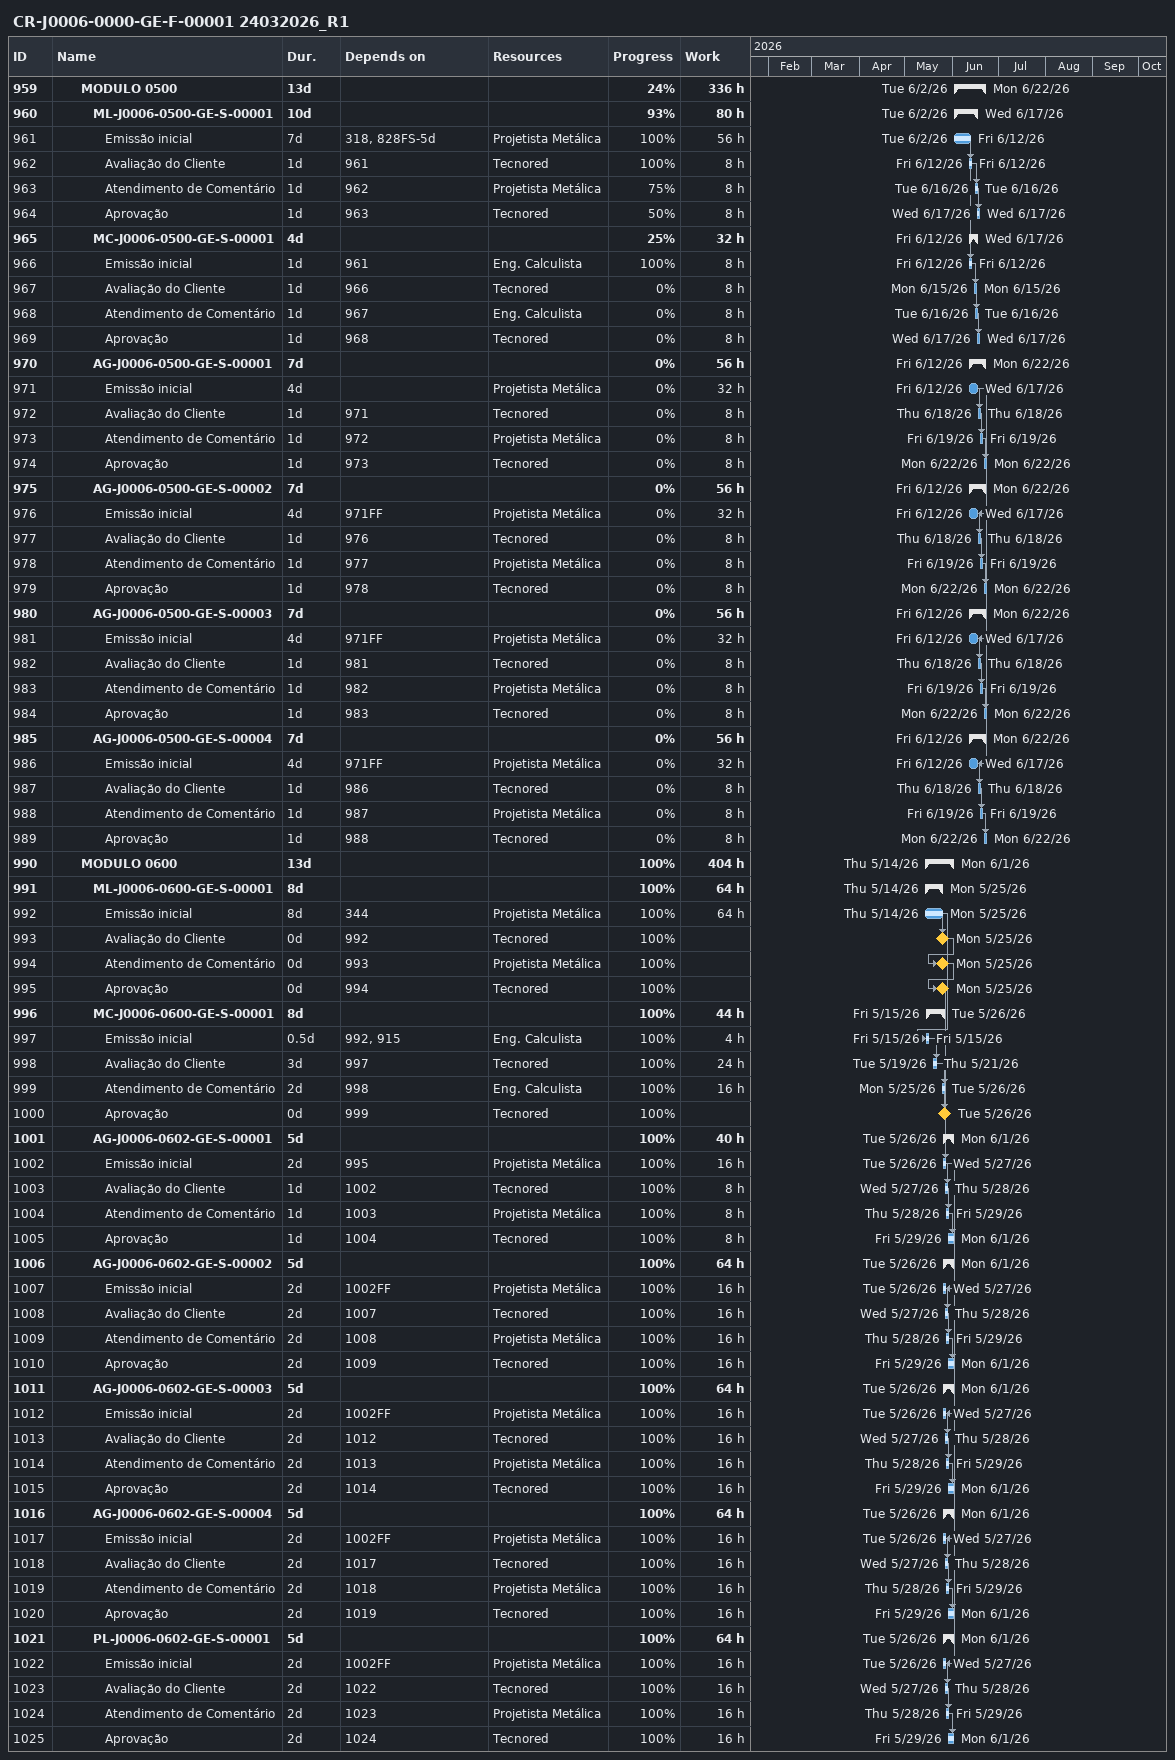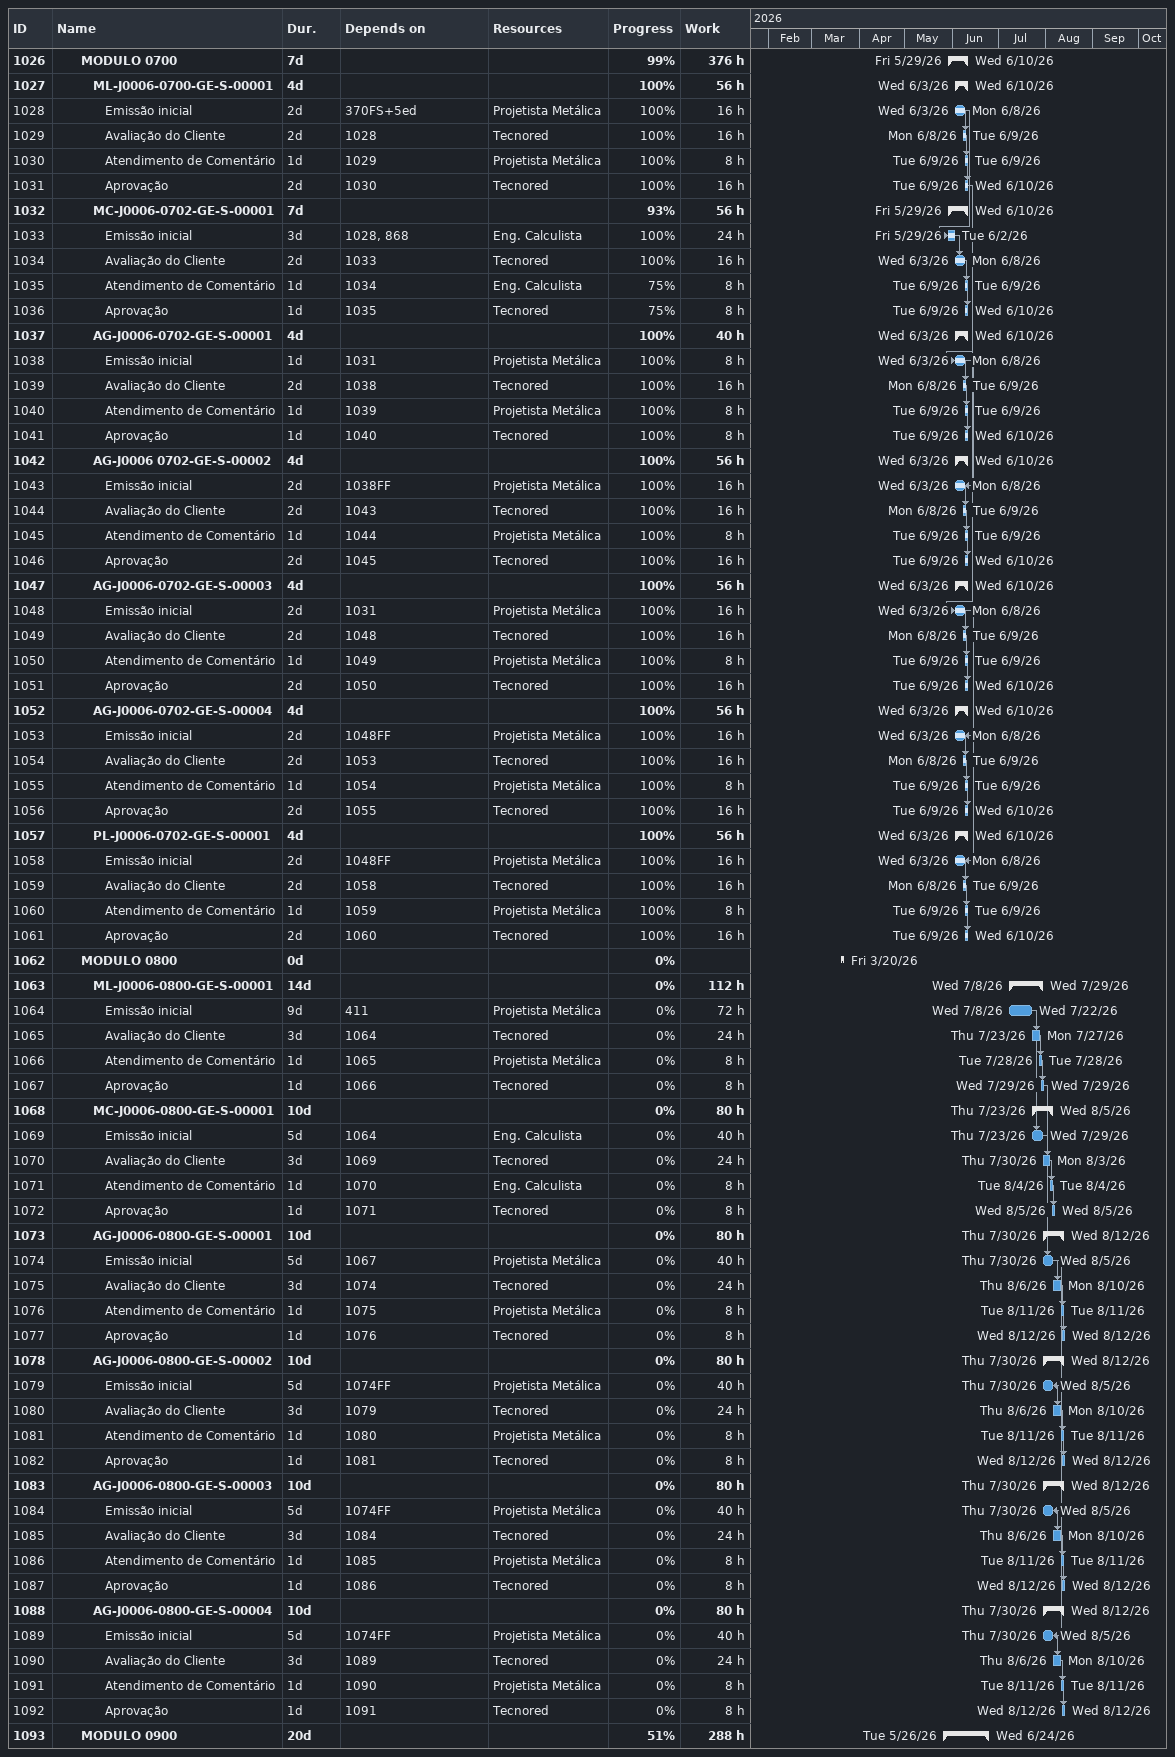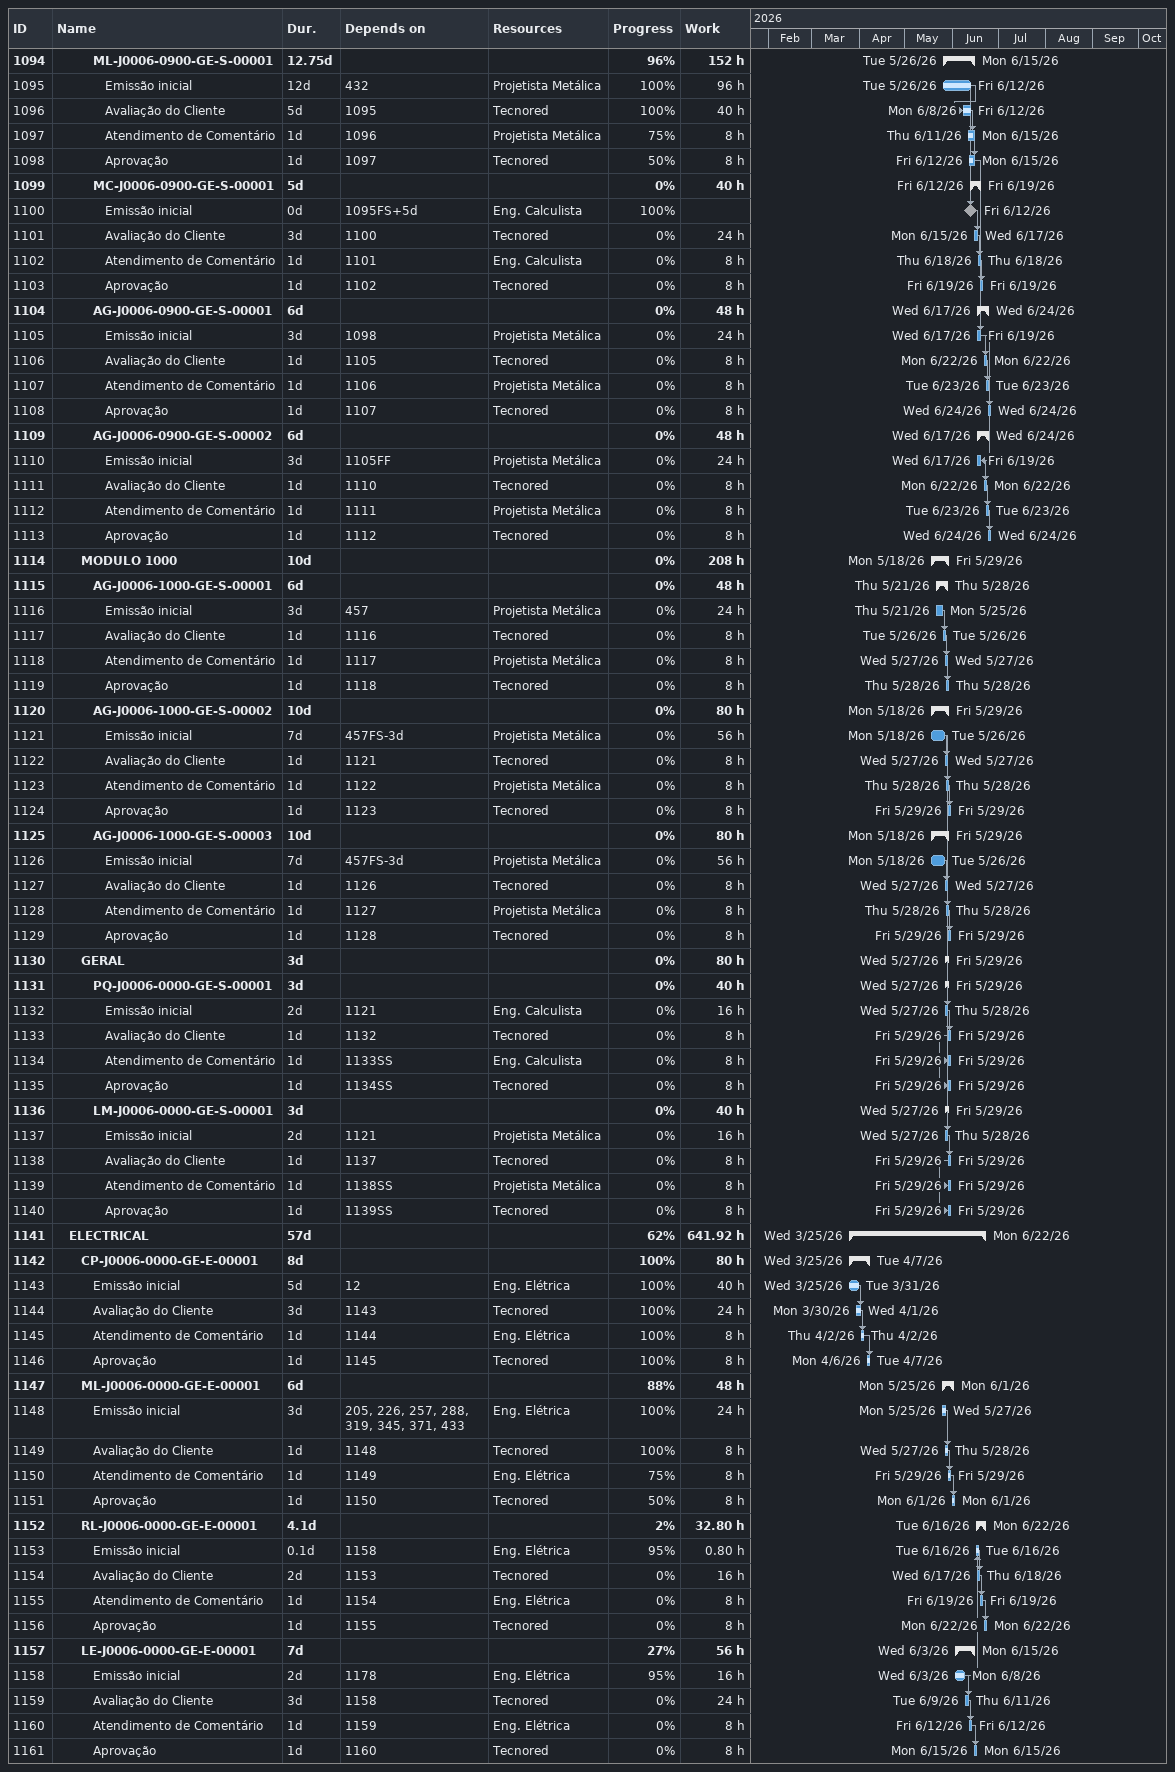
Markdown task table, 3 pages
CR-J0006-0000-GE-F-00001 24032026_R1

| ID | Level | Task | Duration | Start | Finish | Predecessors | Resources | % complete | Work (h) |
|---|---|---|---|---|---|---|---|---|---|
| 959 | 3 | **MODULO 0500** | 13d | 2026-06-02 | 2026-06-22 |  |  | 24 | 336 |
| 960 | 4 | **ML-J0006-0500-GE-S-00001** | 10d | 2026-06-02 | 2026-06-17 |  |  | 93 | 80 |
| 961 | 5 | Emissão inicial | 7d | 2026-06-02 | 2026-06-12 | 318, 828FS-5d | Projetista Metálica | 100 | 56 |
| 962 | 5 | Avaliação do Cliente | 1d | 2026-06-12 | 2026-06-12 | 961 | Tecnored | 100 | 8 |
| 963 | 5 | Atendimento de Comentário | 1d | 2026-06-16 | 2026-06-16 | 962 | Projetista Metálica | 75 | 8 |
| 964 | 5 | Aprovação | 1d | 2026-06-17 | 2026-06-17 | 963 | Tecnored | 50 | 8 |
| 965 | 4 | **MC-J0006-0500-GE-S-00001** | 4d | 2026-06-12 | 2026-06-17 |  |  | 25 | 32 |
| 966 | 5 | Emissão inicial | 1d | 2026-06-12 | 2026-06-12 | 961 | Eng. Calculista | 100 | 8 |
| 967 | 5 | Avaliação do Cliente | 1d | 2026-06-15 | 2026-06-15 | 966 | Tecnored | 0 | 8 |
| 968 | 5 | Atendimento de Comentário | 1d | 2026-06-16 | 2026-06-16 | 967 | Eng. Calculista | 0 | 8 |
| 969 | 5 | Aprovação | 1d | 2026-06-17 | 2026-06-17 | 968 | Tecnored | 0 | 8 |
| 970 | 4 | **AG-J0006-0500-GE-S-00001** | 7d | 2026-06-12 | 2026-06-22 |  |  | 0 | 56 |
| 971 | 5 | Emissão inicial | 4d | 2026-06-12 | 2026-06-17 |  | Projetista Metálica | 0 | 32 |
| 972 | 5 | Avaliação do Cliente | 1d | 2026-06-18 | 2026-06-18 | 971 | Tecnored | 0 | 8 |
| 973 | 5 | Atendimento de Comentário | 1d | 2026-06-19 | 2026-06-19 | 972 | Projetista Metálica | 0 | 8 |
| 974 | 5 | Aprovação | 1d | 2026-06-22 | 2026-06-22 | 973 | Tecnored | 0 | 8 |
| 975 | 4 | **AG-J0006-0500-GE-S-00002** | 7d | 2026-06-12 | 2026-06-22 |  |  | 0 | 56 |
| 976 | 5 | Emissão inicial | 4d | 2026-06-12 | 2026-06-17 | 971FF | Projetista Metálica | 0 | 32 |
| 977 | 5 | Avaliação do Cliente | 1d | 2026-06-18 | 2026-06-18 | 976 | Tecnored | 0 | 8 |
| 978 | 5 | Atendimento de Comentário | 1d | 2026-06-19 | 2026-06-19 | 977 | Projetista Metálica | 0 | 8 |
| 979 | 5 | Aprovação | 1d | 2026-06-22 | 2026-06-22 | 978 | Tecnored | 0 | 8 |
| 980 | 4 | **AG-J0006-0500-GE-S-00003** | 7d | 2026-06-12 | 2026-06-22 |  |  | 0 | 56 |
| 981 | 5 | Emissão inicial | 4d | 2026-06-12 | 2026-06-17 | 971FF | Projetista Metálica | 0 | 32 |
| 982 | 5 | Avaliação do Cliente | 1d | 2026-06-18 | 2026-06-18 | 981 | Tecnored | 0 | 8 |
| 983 | 5 | Atendimento de Comentário | 1d | 2026-06-19 | 2026-06-19 | 982 | Projetista Metálica | 0 | 8 |
| 984 | 5 | Aprovação | 1d | 2026-06-22 | 2026-06-22 | 983 | Tecnored | 0 | 8 |
| 985 | 4 | **AG-J0006-0500-GE-S-00004** | 7d | 2026-06-12 | 2026-06-22 |  |  | 0 | 56 |
| 986 | 5 | Emissão inicial | 4d | 2026-06-12 | 2026-06-17 | 971FF | Projetista Metálica | 0 | 32 |
| 987 | 5 | Avaliação do Cliente | 1d | 2026-06-18 | 2026-06-18 | 986 | Tecnored | 0 | 8 |
| 988 | 5 | Atendimento de Comentário | 1d | 2026-06-19 | 2026-06-19 | 987 | Projetista Metálica | 0 | 8 |
| 989 | 5 | Aprovação | 1d | 2026-06-22 | 2026-06-22 | 988 | Tecnored | 0 | 8 |
| 990 | 3 | **MODULO 0600** | 13d | 2026-05-14 | 2026-06-01 |  |  | 100 | 404 |
| 991 | 4 | **ML-J0006-0600-GE-S-00001** | 8d | 2026-05-14 | 2026-05-25 |  |  | 100 | 64 |
| 992 | 5 | Emissão inicial | 8d | 2026-05-14 | 2026-05-25 | 344 | Projetista Metálica | 100 | 64 |
| 993 | 5 | Avaliação do Cliente | 0d | 2026-05-25 | 2026-05-25 | 992 | Tecnored | 100 |  |
| 994 | 5 | Atendimento de Comentário | 0d | 2026-05-25 | 2026-05-25 | 993 | Projetista Metálica | 100 |  |
| 995 | 5 | Aprovação | 0d | 2026-05-25 | 2026-05-25 | 994 | Tecnored | 100 |  |
| 996 | 4 | **MC-J0006-0600-GE-S-00001** | 8d | 2026-05-15 | 2026-05-26 |  |  | 100 | 44 |
| 997 | 5 | Emissão inicial | 0.5d | 2026-05-15 | 2026-05-15 | 992, 915 | Eng. Calculista | 100 | 4 |
| 998 | 5 | Avaliação do Cliente | 3d | 2026-05-19 | 2026-05-21 | 997 | Tecnored | 100 | 24 |
| 999 | 5 | Atendimento de Comentário | 2d | 2026-05-25 | 2026-05-26 | 998 | Eng. Calculista | 100 | 16 |
| 1000 | 5 | Aprovação | 0d | 2026-05-26 | 2026-05-26 | 999 | Tecnored | 100 |  |
| 1001 | 4 | **AG-J0006-0602-GE-S-00001** | 5d | 2026-05-26 | 2026-06-01 |  |  | 100 | 40 |
| 1002 | 5 | Emissão inicial | 2d | 2026-05-26 | 2026-05-27 | 995 | Projetista Metálica | 100 | 16 |
| 1003 | 5 | Avaliação do Cliente | 1d | 2026-05-27 | 2026-05-28 | 1002 | Tecnored | 100 | 8 |
| 1004 | 5 | Atendimento de Comentário | 1d | 2026-05-28 | 2026-05-29 | 1003 | Projetista Metálica | 100 | 8 |
| 1005 | 5 | Aprovação | 1d | 2026-05-29 | 2026-06-01 | 1004 | Tecnored | 100 | 8 |
| 1006 | 4 | **AG-J0006-0602-GE-S-00002** | 5d | 2026-05-26 | 2026-06-01 |  |  | 100 | 64 |
| 1007 | 5 | Emissão inicial | 2d | 2026-05-26 | 2026-05-27 | 1002FF | Projetista Metálica | 100 | 16 |
| 1008 | 5 | Avaliação do Cliente | 2d | 2026-05-27 | 2026-05-28 | 1007 | Tecnored | 100 | 16 |
| 1009 | 5 | Atendimento de Comentário | 2d | 2026-05-28 | 2026-05-29 | 1008 | Projetista Metálica | 100 | 16 |
| 1010 | 5 | Aprovação | 2d | 2026-05-29 | 2026-06-01 | 1009 | Tecnored | 100 | 16 |
| 1011 | 4 | **AG-J0006-0602-GE-S-00003** | 5d | 2026-05-26 | 2026-06-01 |  |  | 100 | 64 |
| 1012 | 5 | Emissão inicial | 2d | 2026-05-26 | 2026-05-27 | 1002FF | Projetista Metálica | 100 | 16 |
| 1013 | 5 | Avaliação do Cliente | 2d | 2026-05-27 | 2026-05-28 | 1012 | Tecnored | 100 | 16 |
| 1014 | 5 | Atendimento de Comentário | 2d | 2026-05-28 | 2026-05-29 | 1013 | Projetista Metálica | 100 | 16 |
| 1015 | 5 | Aprovação | 2d | 2026-05-29 | 2026-06-01 | 1014 | Tecnored | 100 | 16 |
| 1016 | 4 | **AG-J0006-0602-GE-S-00004** | 5d | 2026-05-26 | 2026-06-01 |  |  | 100 | 64 |
| 1017 | 5 | Emissão inicial | 2d | 2026-05-26 | 2026-05-27 | 1002FF | Projetista Metálica | 100 | 16 |
| 1018 | 5 | Avaliação do Cliente | 2d | 2026-05-27 | 2026-05-28 | 1017 | Tecnored | 100 | 16 |
| 1019 | 5 | Atendimento de Comentário | 2d | 2026-05-28 | 2026-05-29 | 1018 | Projetista Metálica | 100 | 16 |
| 1020 | 5 | Aprovação | 2d | 2026-05-29 | 2026-06-01 | 1019 | Tecnored | 100 | 16 |
| 1021 | 4 | **PL-J0006-0602-GE-S-00001** | 5d | 2026-05-26 | 2026-06-01 |  |  | 100 | 64 |
| 1022 | 5 | Emissão inicial | 2d | 2026-05-26 | 2026-05-27 | 1002FF | Projetista Metálica | 100 | 16 |
| 1023 | 5 | Avaliação do Cliente | 2d | 2026-05-27 | 2026-05-28 | 1022 | Tecnored | 100 | 16 |
| 1024 | 5 | Atendimento de Comentário | 2d | 2026-05-28 | 2026-05-29 | 1023 | Projetista Metálica | 100 | 16 |
| 1025 | 5 | Aprovação | 2d | 2026-05-29 | 2026-06-01 | 1024 | Tecnored | 100 | 16 |
| 1026 | 3 | **MODULO 0700** | 7d | 2026-05-29 | 2026-06-10 |  |  | 99 | 376 |
| 1027 | 4 | **ML-J0006-0700-GE-S-00001** | 4d | 2026-06-03 | 2026-06-10 |  |  | 100 | 56 |
| 1028 | 5 | Emissão inicial | 2d | 2026-06-03 | 2026-06-08 | 370FS+5ed | Projetista Metálica | 100 | 16 |
| 1029 | 5 | Avaliação do Cliente | 2d | 2026-06-08 | 2026-06-09 | 1028 | Tecnored | 100 | 16 |
| 1030 | 5 | Atendimento de Comentário | 1d | 2026-06-09 | 2026-06-09 | 1029 | Projetista Metálica | 100 | 8 |
| 1031 | 5 | Aprovação | 2d | 2026-06-09 | 2026-06-10 | 1030 | Tecnored | 100 | 16 |
| 1032 | 4 | **MC-J0006-0702-GE-S-00001** | 7d | 2026-05-29 | 2026-06-10 |  |  | 93 | 56 |
| 1033 | 5 | Emissão inicial | 3d | 2026-05-29 | 2026-06-02 | 1028, 868 | Eng. Calculista | 100 | 24 |
| 1034 | 5 | Avaliação do Cliente | 2d | 2026-06-03 | 2026-06-08 | 1033 | Tecnored | 100 | 16 |
| 1035 | 5 | Atendimento de Comentário | 1d | 2026-06-09 | 2026-06-09 | 1034 | Eng. Calculista | 75 | 8 |
| 1036 | 5 | Aprovação | 1d | 2026-06-09 | 2026-06-10 | 1035 | Tecnored | 75 | 8 |
| 1037 | 4 | **AG-J0006-0702-GE-S-00001** | 4d | 2026-06-03 | 2026-06-10 |  |  | 100 | 40 |
| 1038 | 5 | Emissão inicial | 1d | 2026-06-03 | 2026-06-08 | 1031 | Projetista Metálica | 100 | 8 |
| 1039 | 5 | Avaliação do Cliente | 2d | 2026-06-08 | 2026-06-09 | 1038 | Tecnored | 100 | 16 |
| 1040 | 5 | Atendimento de Comentário | 1d | 2026-06-09 | 2026-06-09 | 1039 | Projetista Metálica | 100 | 8 |
| 1041 | 5 | Aprovação | 1d | 2026-06-09 | 2026-06-10 | 1040 | Tecnored | 100 | 8 |
| 1042 | 4 | **AG-J0006 0702-GE-S-00002** | 4d | 2026-06-03 | 2026-06-10 |  |  | 100 | 56 |
| 1043 | 5 | Emissão inicial | 2d | 2026-06-03 | 2026-06-08 | 1038FF | Projetista Metálica | 100 | 16 |
| 1044 | 5 | Avaliação do Cliente | 2d | 2026-06-08 | 2026-06-09 | 1043 | Tecnored | 100 | 16 |
| 1045 | 5 | Atendimento de Comentário | 1d | 2026-06-09 | 2026-06-09 | 1044 | Projetista Metálica | 100 | 8 |
| 1046 | 5 | Aprovação | 2d | 2026-06-09 | 2026-06-10 | 1045 | Tecnored | 100 | 16 |
| 1047 | 4 | **AG-J0006-0702-GE-S-00003** | 4d | 2026-06-03 | 2026-06-10 |  |  | 100 | 56 |
| 1048 | 5 | Emissão inicial | 2d | 2026-06-03 | 2026-06-08 | 1031 | Projetista Metálica | 100 | 16 |
| 1049 | 5 | Avaliação do Cliente | 2d | 2026-06-08 | 2026-06-09 | 1048 | Tecnored | 100 | 16 |
| 1050 | 5 | Atendimento de Comentário | 1d | 2026-06-09 | 2026-06-09 | 1049 | Projetista Metálica | 100 | 8 |
| 1051 | 5 | Aprovação | 2d | 2026-06-09 | 2026-06-10 | 1050 | Tecnored | 100 | 16 |
| 1052 | 4 | **AG-J0006-0702-GE-S-00004** | 4d | 2026-06-03 | 2026-06-10 |  |  | 100 | 56 |
| 1053 | 5 | Emissão inicial | 2d | 2026-06-03 | 2026-06-08 | 1048FF | Projetista Metálica | 100 | 16 |
| 1054 | 5 | Avaliação do Cliente | 2d | 2026-06-08 | 2026-06-09 | 1053 | Tecnored | 100 | 16 |
| 1055 | 5 | Atendimento de Comentário | 1d | 2026-06-09 | 2026-06-09 | 1054 | Projetista Metálica | 100 | 8 |
| 1056 | 5 | Aprovação | 2d | 2026-06-09 | 2026-06-10 | 1055 | Tecnored | 100 | 16 |
| 1057 | 4 | **PL-J0006-0702-GE-S-00001** | 4d | 2026-06-03 | 2026-06-10 |  |  | 100 | 56 |
| 1058 | 5 | Emissão inicial | 2d | 2026-06-03 | 2026-06-08 | 1048FF | Projetista Metálica | 100 | 16 |
| 1059 | 5 | Avaliação do Cliente | 2d | 2026-06-08 | 2026-06-09 | 1058 | Tecnored | 100 | 16 |
| 1060 | 5 | Atendimento de Comentário | 1d | 2026-06-09 | 2026-06-09 | 1059 | Projetista Metálica | 100 | 8 |
| 1061 | 5 | Aprovação | 2d | 2026-06-09 | 2026-06-10 | 1060 | Tecnored | 100 | 16 |
| 1062 | 3 | **MODULO 0800** | 0d | 2026-03-20 | 2026-03-20 |  |  | 0 |  |
| 1063 | 4 | **ML-J0006-0800-GE-S-00001** | 14d | 2026-07-08 | 2026-07-29 |  |  | 0 | 112 |
| 1064 | 5 | Emissão inicial | 9d | 2026-07-08 | 2026-07-22 | 411 | Projetista Metálica | 0 | 72 |
| 1065 | 5 | Avaliação do Cliente | 3d | 2026-07-23 | 2026-07-27 | 1064 | Tecnored | 0 | 24 |
| 1066 | 5 | Atendimento de Comentário | 1d | 2026-07-28 | 2026-07-28 | 1065 | Projetista Metálica | 0 | 8 |
| 1067 | 5 | Aprovação | 1d | 2026-07-29 | 2026-07-29 | 1066 | Tecnored | 0 | 8 |
| 1068 | 4 | **MC-J0006-0800-GE-S-00001** | 10d | 2026-07-23 | 2026-08-05 |  |  | 0 | 80 |
| 1069 | 5 | Emissão inicial | 5d | 2026-07-23 | 2026-07-29 | 1064 | Eng. Calculista | 0 | 40 |
| 1070 | 5 | Avaliação do Cliente | 3d | 2026-07-30 | 2026-08-03 | 1069 | Tecnored | 0 | 24 |
| 1071 | 5 | Atendimento de Comentário | 1d | 2026-08-04 | 2026-08-04 | 1070 | Eng. Calculista | 0 | 8 |
| 1072 | 5 | Aprovação | 1d | 2026-08-05 | 2026-08-05 | 1071 | Tecnored | 0 | 8 |
| 1073 | 4 | **AG-J0006-0800-GE-S-00001** | 10d | 2026-07-30 | 2026-08-12 |  |  | 0 | 80 |
| 1074 | 5 | Emissão inicial | 5d | 2026-07-30 | 2026-08-05 | 1067 | Projetista Metálica | 0 | 40 |
| 1075 | 5 | Avaliação do Cliente | 3d | 2026-08-06 | 2026-08-10 | 1074 | Tecnored | 0 | 24 |
| 1076 | 5 | Atendimento de Comentário | 1d | 2026-08-11 | 2026-08-11 | 1075 | Projetista Metálica | 0 | 8 |
| 1077 | 5 | Aprovação | 1d | 2026-08-12 | 2026-08-12 | 1076 | Tecnored | 0 | 8 |
| 1078 | 4 | **AG-J0006-0800-GE-S-00002** | 10d | 2026-07-30 | 2026-08-12 |  |  | 0 | 80 |
| 1079 | 5 | Emissão inicial | 5d | 2026-07-30 | 2026-08-05 | 1074FF | Projetista Metálica | 0 | 40 |
| 1080 | 5 | Avaliação do Cliente | 3d | 2026-08-06 | 2026-08-10 | 1079 | Tecnored | 0 | 24 |
| 1081 | 5 | Atendimento de Comentário | 1d | 2026-08-11 | 2026-08-11 | 1080 | Projetista Metálica | 0 | 8 |
| 1082 | 5 | Aprovação | 1d | 2026-08-12 | 2026-08-12 | 1081 | Tecnored | 0 | 8 |
| 1083 | 4 | **AG-J0006-0800-GE-S-00003** | 10d | 2026-07-30 | 2026-08-12 |  |  | 0 | 80 |
| 1084 | 5 | Emissão inicial | 5d | 2026-07-30 | 2026-08-05 | 1074FF | Projetista Metálica | 0 | 40 |
| 1085 | 5 | Avaliação do Cliente | 3d | 2026-08-06 | 2026-08-10 | 1084 | Tecnored | 0 | 24 |
| 1086 | 5 | Atendimento de Comentário | 1d | 2026-08-11 | 2026-08-11 | 1085 | Projetista Metálica | 0 | 8 |
| 1087 | 5 | Aprovação | 1d | 2026-08-12 | 2026-08-12 | 1086 | Tecnored | 0 | 8 |
| 1088 | 4 | **AG-J0006-0800-GE-S-00004** | 10d | 2026-07-30 | 2026-08-12 |  |  | 0 | 80 |
| 1089 | 5 | Emissão inicial | 5d | 2026-07-30 | 2026-08-05 | 1074FF | Projetista Metálica | 0 | 40 |
| 1090 | 5 | Avaliação do Cliente | 3d | 2026-08-06 | 2026-08-10 | 1089 | Tecnored | 0 | 24 |
| 1091 | 5 | Atendimento de Comentário | 1d | 2026-08-11 | 2026-08-11 | 1090 | Projetista Metálica | 0 | 8 |
| 1092 | 5 | Aprovação | 1d | 2026-08-12 | 2026-08-12 | 1091 | Tecnored | 0 | 8 |
| 1093 | 3 | **MODULO 0900** | 20d | 2026-05-26 | 2026-06-24 |  |  | 51 | 288 |
| 1094 | 4 | **ML-J0006-0900-GE-S-00001** | 12.75d | 2026-05-26 | 2026-06-15 |  |  | 96 | 152 |
| 1095 | 5 | Emissão inicial | 12d | 2026-05-26 | 2026-06-12 | 432 | Projetista Metálica | 100 | 96 |
| 1096 | 5 | Avaliação do Cliente | 5d | 2026-06-08 | 2026-06-12 | 1095 | Tecnored | 100 | 40 |
| 1097 | 5 | Atendimento de Comentário | 1d | 2026-06-11 | 2026-06-15 | 1096 | Projetista Metálica | 75 | 8 |
| 1098 | 5 | Aprovação | 1d | 2026-06-12 | 2026-06-15 | 1097 | Tecnored | 50 | 8 |
| 1099 | 4 | **MC-J0006-0900-GE-S-00001** | 5d | 2026-06-12 | 2026-06-19 |  |  | 0 | 40 |
| 1100 | 5 | Emissão inicial | 0d | 2026-06-12 | 2026-06-12 | 1095FS+5d | Eng. Calculista | 100 |  |
| 1101 | 5 | Avaliação do Cliente | 3d | 2026-06-15 | 2026-06-17 | 1100 | Tecnored | 0 | 24 |
| 1102 | 5 | Atendimento de Comentário | 1d | 2026-06-18 | 2026-06-18 | 1101 | Eng. Calculista | 0 | 8 |
| 1103 | 5 | Aprovação | 1d | 2026-06-19 | 2026-06-19 | 1102 | Tecnored | 0 | 8 |
| 1104 | 4 | **AG-J0006-0900-GE-S-00001** | 6d | 2026-06-17 | 2026-06-24 |  |  | 0 | 48 |
| 1105 | 5 | Emissão inicial | 3d | 2026-06-17 | 2026-06-19 | 1098 | Projetista Metálica | 0 | 24 |
| 1106 | 5 | Avaliação do Cliente | 1d | 2026-06-22 | 2026-06-22 | 1105 | Tecnored | 0 | 8 |
| 1107 | 5 | Atendimento de Comentário | 1d | 2026-06-23 | 2026-06-23 | 1106 | Projetista Metálica | 0 | 8 |
| 1108 | 5 | Aprovação | 1d | 2026-06-24 | 2026-06-24 | 1107 | Tecnored | 0 | 8 |
| 1109 | 4 | **AG-J0006-0900-GE-S-00002** | 6d | 2026-06-17 | 2026-06-24 |  |  | 0 | 48 |
| 1110 | 5 | Emissão inicial | 3d | 2026-06-17 | 2026-06-19 | 1105FF | Projetista Metálica | 0 | 24 |
| 1111 | 5 | Avaliação do Cliente | 1d | 2026-06-22 | 2026-06-22 | 1110 | Tecnored | 0 | 8 |
| 1112 | 5 | Atendimento de Comentário | 1d | 2026-06-23 | 2026-06-23 | 1111 | Projetista Metálica | 0 | 8 |
| 1113 | 5 | Aprovação | 1d | 2026-06-24 | 2026-06-24 | 1112 | Tecnored | 0 | 8 |
| 1114 | 3 | **MODULO 1000** | 10d | 2026-05-18 | 2026-05-29 |  |  | 0 | 208 |
| 1115 | 4 | **AG-J0006-1000-GE-S-00001** | 6d | 2026-05-21 | 2026-05-28 |  |  | 0 | 48 |
| 1116 | 5 | Emissão inicial | 3d | 2026-05-21 | 2026-05-25 | 457 | Projetista Metálica | 0 | 24 |
| 1117 | 5 | Avaliação do Cliente | 1d | 2026-05-26 | 2026-05-26 | 1116 | Tecnored | 0 | 8 |
| 1118 | 5 | Atendimento de Comentário | 1d | 2026-05-27 | 2026-05-27 | 1117 | Projetista Metálica | 0 | 8 |
| 1119 | 5 | Aprovação | 1d | 2026-05-28 | 2026-05-28 | 1118 | Tecnored | 0 | 8 |
| 1120 | 4 | **AG-J0006-1000-GE-S-00002** | 10d | 2026-05-18 | 2026-05-29 |  |  | 0 | 80 |
| 1121 | 5 | Emissão inicial | 7d | 2026-05-18 | 2026-05-26 | 457FS-3d | Projetista Metálica | 0 | 56 |
| 1122 | 5 | Avaliação do Cliente | 1d | 2026-05-27 | 2026-05-27 | 1121 | Tecnored | 0 | 8 |
| 1123 | 5 | Atendimento de Comentário | 1d | 2026-05-28 | 2026-05-28 | 1122 | Projetista Metálica | 0 | 8 |
| 1124 | 5 | Aprovação | 1d | 2026-05-29 | 2026-05-29 | 1123 | Tecnored | 0 | 8 |
| 1125 | 4 | **AG-J0006-1000-GE-S-00003** | 10d | 2026-05-18 | 2026-05-29 |  |  | 0 | 80 |
| 1126 | 5 | Emissão inicial | 7d | 2026-05-18 | 2026-05-26 | 457FS-3d | Projetista Metálica | 0 | 56 |
| 1127 | 5 | Avaliação do Cliente | 1d | 2026-05-27 | 2026-05-27 | 1126 | Tecnored | 0 | 8 |
| 1128 | 5 | Atendimento de Comentário | 1d | 2026-05-28 | 2026-05-28 | 1127 | Projetista Metálica | 0 | 8 |
| 1129 | 5 | Aprovação | 1d | 2026-05-29 | 2026-05-29 | 1128 | Tecnored | 0 | 8 |
| 1130 | 3 | **GERAL** | 3d | 2026-05-27 | 2026-05-29 |  |  | 0 | 80 |
| 1131 | 4 | **PQ-J0006-0000-GE-S-00001** | 3d | 2026-05-27 | 2026-05-29 |  |  | 0 | 40 |
| 1132 | 5 | Emissão inicial | 2d | 2026-05-27 | 2026-05-28 | 1121 | Eng. Calculista | 0 | 16 |
| 1133 | 5 | Avaliação do Cliente | 1d | 2026-05-29 | 2026-05-29 | 1132 | Tecnored | 0 | 8 |
| 1134 | 5 | Atendimento de Comentário | 1d | 2026-05-29 | 2026-05-29 | 1133SS | Eng. Calculista | 0 | 8 |
| 1135 | 5 | Aprovação | 1d | 2026-05-29 | 2026-05-29 | 1134SS | Tecnored | 0 | 8 |
| 1136 | 4 | **LM-J0006-0000-GE-S-00001** | 3d | 2026-05-27 | 2026-05-29 |  |  | 0 | 40 |
| 1137 | 5 | Emissão inicial | 2d | 2026-05-27 | 2026-05-28 | 1121 | Projetista Metálica | 0 | 16 |
| 1138 | 5 | Avaliação do Cliente | 1d | 2026-05-29 | 2026-05-29 | 1137 | Tecnored | 0 | 8 |
| 1139 | 5 | Atendimento de Comentário | 1d | 2026-05-29 | 2026-05-29 | 1138SS | Projetista Metálica | 0 | 8 |
| 1140 | 5 | Aprovação | 1d | 2026-05-29 | 2026-05-29 | 1139SS | Tecnored | 0 | 8 |
| 1141 | 2 | **ELECTRICAL** | 57d | 2026-03-25 | 2026-06-22 |  |  | 62 | 641.92 |
| 1142 | 3 | **CP-J0006-0000-GE-E-00001** | 8d | 2026-03-25 | 2026-04-07 |  |  | 100 | 80 |
| 1143 | 4 | Emissão inicial | 5d | 2026-03-25 | 2026-03-31 | 12 | Eng. Elétrica | 100 | 40 |
| 1144 | 4 | Avaliação do Cliente | 3d | 2026-03-30 | 2026-04-01 | 1143 | Tecnored | 100 | 24 |
| 1145 | 4 | Atendimento de Comentário | 1d | 2026-04-02 | 2026-04-02 | 1144 | Eng. Elétrica | 100 | 8 |
| 1146 | 4 | Aprovação | 1d | 2026-04-06 | 2026-04-07 | 1145 | Tecnored | 100 | 8 |
| 1147 | 3 | **ML-J0006-0000-GE-E-00001** | 6d | 2026-05-25 | 2026-06-01 |  |  | 88 | 48 |
| 1148 | 4 | Emissão inicial | 3d | 2026-05-25 | 2026-05-27 | 205, 226, 257, 288, 319, 345, 371, 433 | Eng. Elétrica | 100 | 24 |
| 1149 | 4 | Avaliação do Cliente | 1d | 2026-05-27 | 2026-05-28 | 1148 | Tecnored | 100 | 8 |
| 1150 | 4 | Atendimento de Comentário | 1d | 2026-05-29 | 2026-05-29 | 1149 | Eng. Elétrica | 75 | 8 |
| 1151 | 4 | Aprovação | 1d | 2026-06-01 | 2026-06-01 | 1150 | Tecnored | 50 | 8 |
| 1152 | 3 | **RL-J0006-0000-GE-E-00001** | 4.1d | 2026-06-16 | 2026-06-22 |  |  | 2 | 32.80 |
| 1153 | 4 | Emissão inicial | 0.1d | 2026-06-16 | 2026-06-16 | 1158 | Eng. Elétrica | 95 | 0.80 |
| 1154 | 4 | Avaliação do Cliente | 2d | 2026-06-17 | 2026-06-18 | 1153 | Tecnored | 0 | 16 |
| 1155 | 4 | Atendimento de Comentário | 1d | 2026-06-19 | 2026-06-19 | 1154 | Eng. Elétrica | 0 | 8 |
| 1156 | 4 | Aprovação | 1d | 2026-06-22 | 2026-06-22 | 1155 | Tecnored | 0 | 8 |
| 1157 | 3 | **LE-J0006-0000-GE-E-00001** | 7d | 2026-06-03 | 2026-06-15 |  |  | 27 | 56 |
| 1158 | 4 | Emissão inicial | 2d | 2026-06-03 | 2026-06-08 | 1178 | Eng. Elétrica | 95 | 16 |
| 1159 | 4 | Avaliação do Cliente | 3d | 2026-06-09 | 2026-06-11 | 1158 | Tecnored | 0 | 24 |
| 1160 | 4 | Atendimento de Comentário | 1d | 2026-06-12 | 2026-06-12 | 1159 | Eng. Elétrica | 0 | 8 |
| 1161 | 4 | Aprovação | 1d | 2026-06-15 | 2026-06-15 | 1160 | Tecnored | 0 | 8 |
